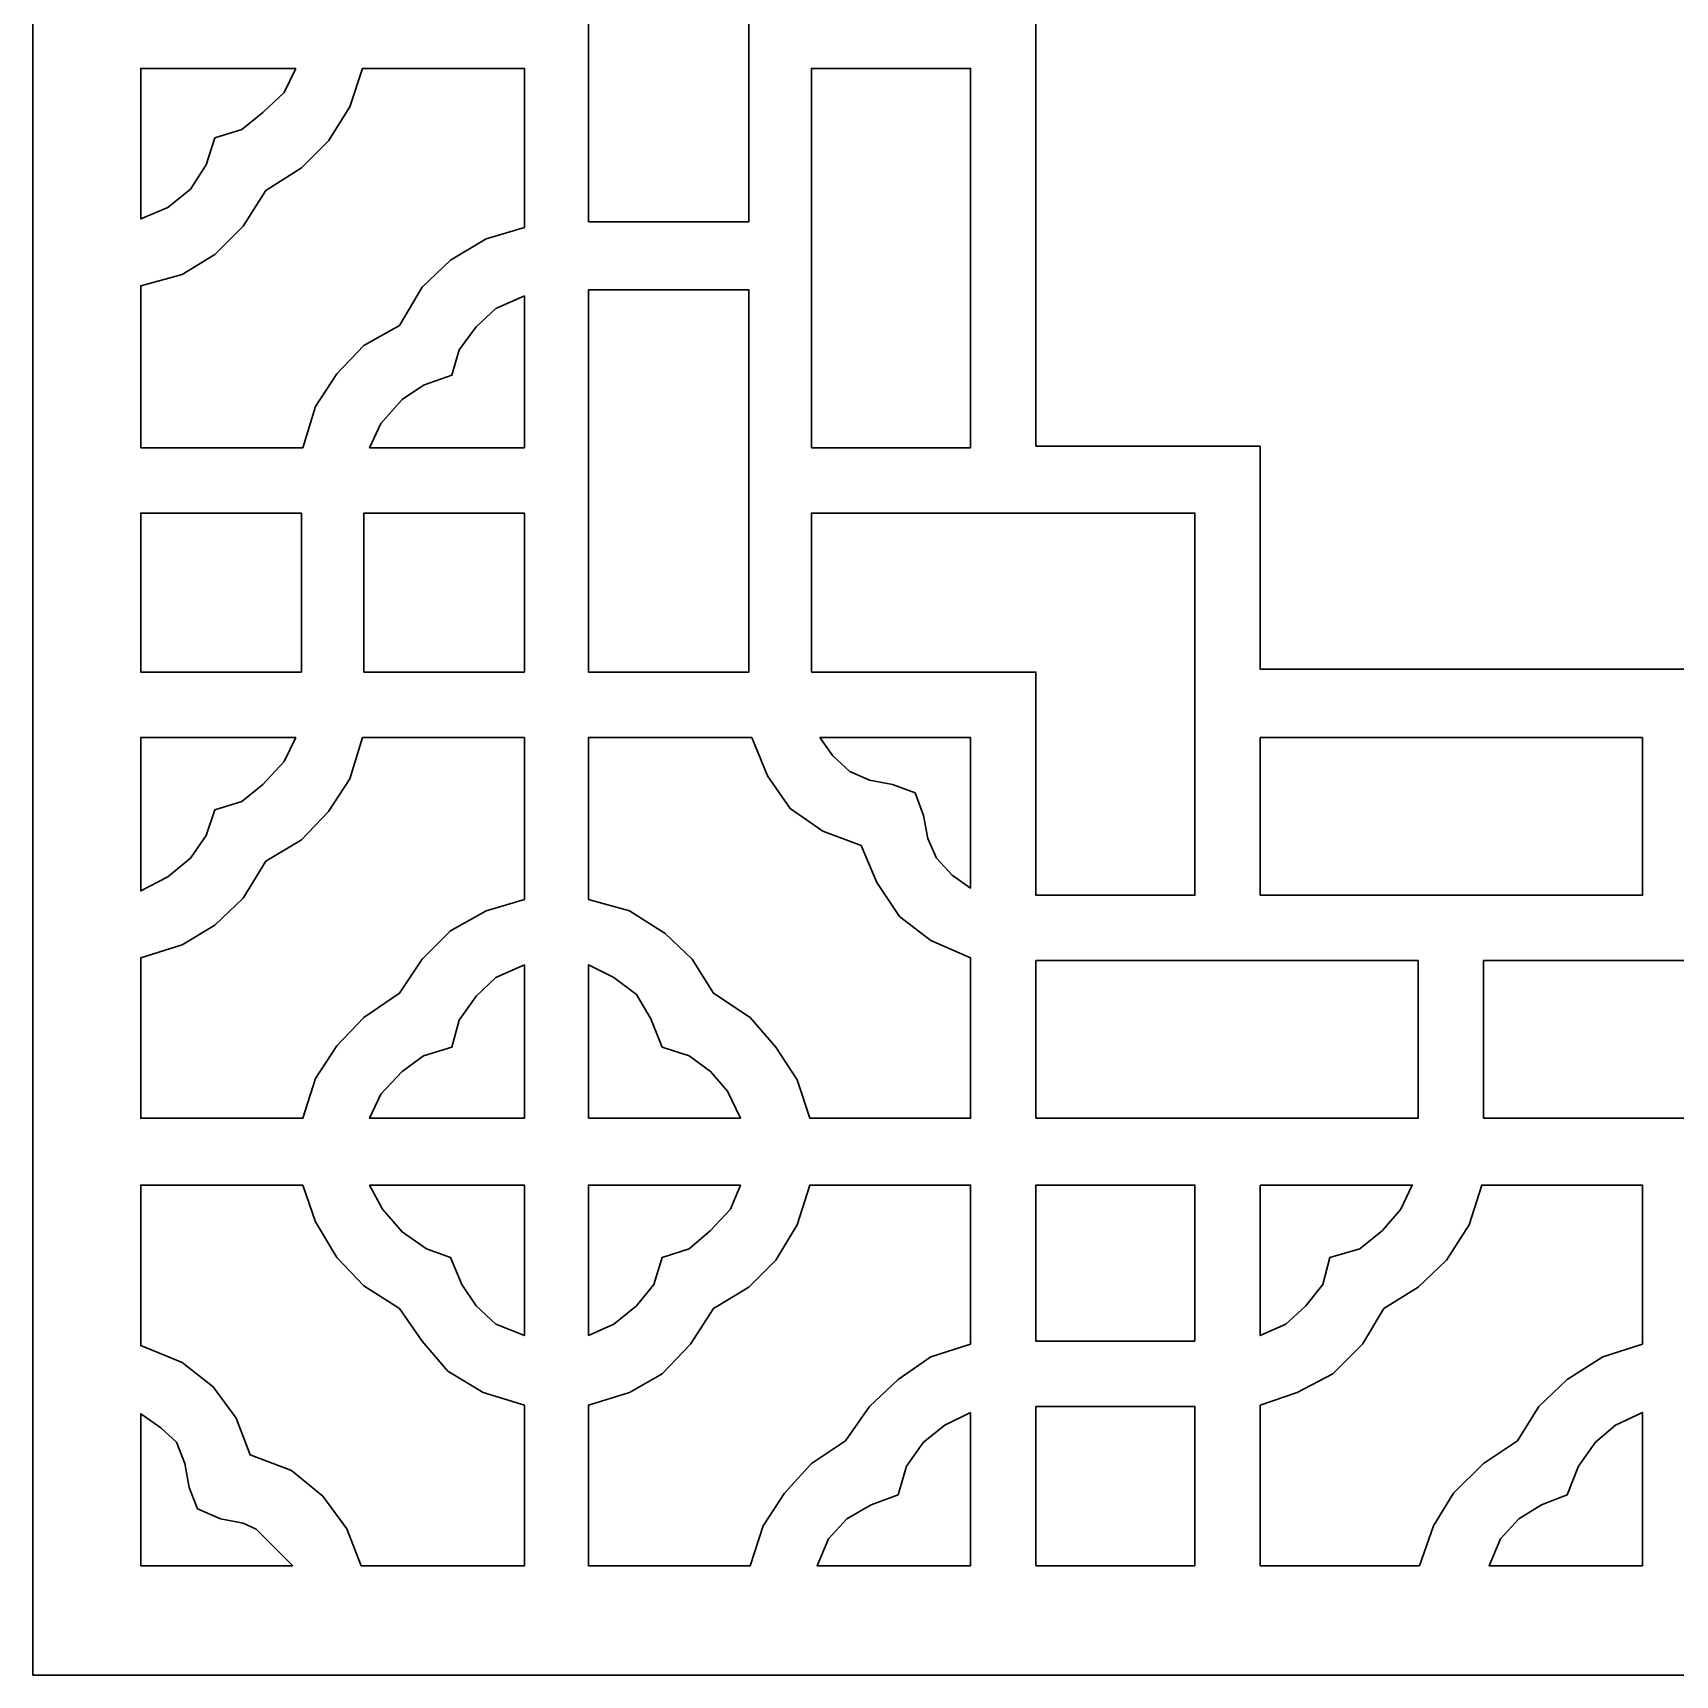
# Model space of a CAD drawing. Header units: centimetres. Extents: x 18.13 to 27, y -9 to -0.12.
# Drawn here: x 18.13 to 22.569, y -9 to -4.562 of the extents above; entities that cross this region are included whole.
import ezdxf

# ---------------------------------------------------------------- set-up
doc = ezdxf.new("R2010")
doc.units = ezdxf.units.CM
doc.header["$MEASUREMENT"] = 0
doc.layers.add('layer 1', color=7, linetype='Continuous')

msp = doc.modelspace()

# ---------------------------------------------------------------- linework, layer by layer
at = {"layer": 'layer 1', "color": 250, "lineweight": 30}
for points, knots in [([(18.13026, -0.12301), (18.13026, -0.12301), (18.13026, -9.00021), (18.13026, -9.00021), (18.13026, -9.00021), (18.13026, -9.00021), (26.99977, -9.00021), (26.99977, -9.00021), (26.99977, -9.00021), (26.99977, -9.00021), (26.99977, -0.12301), (26.99977, -0.12301), (26.99977, -0.12301), (26.99977, -0.12301), (18.13026, -0.12301), (18.13026, -0.12301)], [0, 0, 0, 0, 0.2, 0.2, 0.2, 0.2, 0.4, 0.4, 0.4, 0.4, 0.6, 0.6, 0.6, 0.6, 1, 1, 1, 1]), ([(20.84102, -3.44046), (20.84102, -3.44046), (21.44771, -3.44046), (21.44771, -3.44046), (21.44771, -3.44046), (21.44771, -3.44046), (21.44771, -2.8338), (21.44771, -2.8338), (21.44771, -2.8338), (21.44771, -2.8338), (22.565, -2.8338), (22.565, -2.8338), (22.565, -2.8338), (22.565, -2.8338), (23.68235, -2.8338), (23.68235, -2.8338), (23.68235, -2.8338), (23.68235, -2.8338), (23.68235, -3.44046), (23.68235, -3.44046), (23.68235, -3.44046), (23.68235, -3.44046), (24.28899, -3.44046), (24.28899, -3.44046), (24.28899, -3.44046), (24.28899, -3.44046), (24.28899, -4.56161), (24.28899, -4.56161), (24.28899, -4.56161), (24.28899, -4.56161), (24.28899, -5.67894), (24.28899, -5.67894), (24.28899, -5.67894), (24.28899, -5.67894), (23.68235, -5.67894), (23.68235, -5.67894), (23.68235, -5.67894), (23.68235, -5.67894), (23.68235, -6.28174), (23.68235, -6.28174), (23.68235, -6.28174), (23.68235, -6.28174), (22.565, -6.28174), (22.565, -6.28174), (22.565, -6.28174), (22.565, -6.28174), (21.44771, -6.28174), (21.44771, -6.28174), (21.44771, -6.28174), (21.44771, -6.28174), (21.44771, -5.67894), (21.44771, -5.67894), (21.44771, -5.67894), (21.44771, -5.67894), (20.84102, -5.67894), (20.84102, -5.67894), (20.84102, -5.67894), (20.84102, -5.67894), (20.84102, -4.56161), (20.84102, -4.56161), (20.84102, -4.56161), (20.84102, -4.56161), (20.84102, -3.44046), (20.84102, -3.44046)], [0, 0, 0, 0, 0.0588235, 0.0588235, 0.0588235, 0.0588235, 0.1176471, 0.1176471, 0.1176471, 0.1176471, 0.1764706, 0.1764706, 0.1764706, 0.1764706, 0.2352941, 0.2352941, 0.2352941, 0.2352941, 0.2941176, 0.2941176, 0.2941176, 0.2941176, 0.3529412, 0.3529412, 0.3529412, 0.3529412, 0.4117647, 0.4117647, 0.4117647, 0.4117647, 0.4705882, 0.4705882, 0.4705882, 0.4705882, 0.5294118, 0.5294118, 0.5294118, 0.5294118, 0.5882353, 0.5882353, 0.5882353, 0.5882353, 0.6470588, 0.6470588, 0.6470588, 0.6470588, 0.7058824, 0.7058824, 0.7058824, 0.7058824, 0.7647059, 0.7647059, 0.7647059, 0.7647059, 0.8235294, 0.8235294, 0.8235294, 0.8235294, 0.8823529, 0.8823529, 0.8823529, 0.8823529, 1, 1, 1, 1]), ([(19.63155, -5.07227), (19.63155, -5.07227), (19.63155, -4.56161), (19.63155, -4.56161), (19.63155, -4.56161), (19.63155, -4.56161), (19.63155, -4.04325), (19.63155, -4.04325), (19.63155, -4.04325), (19.63155, -4.04325), (20.06541, -4.04325), (20.06541, -4.04325), (20.06541, -4.04325), (20.06541, -4.04325), (20.06541, -4.56161), (20.06541, -4.56161), (20.06541, -4.56161), (20.06541, -4.56161), (20.06541, -5.07227), (20.06541, -5.07227), (20.06541, -5.07227), (20.06541, -5.07227), (19.63155, -5.07227), (19.63155, -5.07227)], [0, 0, 0, 0, 0.1428571, 0.1428571, 0.1428571, 0.1428571, 0.2857143, 0.2857143, 0.2857143, 0.2857143, 0.4285714, 0.4285714, 0.4285714, 0.4285714, 0.5714286, 0.5714286, 0.5714286, 0.5714286, 0.7142857, 0.7142857, 0.7142857, 0.7142857, 1, 1, 1, 1]), ([(18.84058, -4.6576), (18.84058, -4.6576), (18.42207, -4.6576), (18.42207, -4.6576), (18.42207, -4.6576), (18.42207, -4.6576), (18.42207, -5.06459), (18.42207, -5.06459), (18.42207, -5.06459), (18.42207, -5.06459), (18.49504, -5.03388), (18.49504, -5.03388), (18.49504, -5.03388), (18.49504, -5.03388), (18.55645, -4.98399), (18.55645, -4.98399), (18.55645, -4.98399), (18.55645, -4.98399), (18.5987, -4.9187), (18.5987, -4.9187), (18.5987, -4.9187), (18.5987, -4.9187), (18.62174, -4.84574), (18.62174, -4.84574), (18.62174, -4.84574), (18.62174, -4.84574), (18.69472, -4.82273), (18.69472, -4.82273), (18.69472, -4.82273), (18.69472, -4.82273), (18.75227, -4.77664), (18.75227, -4.77664), (18.75227, -4.77664), (18.75227, -4.77664), (18.80988, -4.72289), (18.80988, -4.72289), (18.80988, -4.72289), (18.80988, -4.72289), (18.84058, -4.6576), (18.84058, -4.6576)], [0, 0, 0, 0, 0.0909091, 0.0909091, 0.0909091, 0.0909091, 0.1818182, 0.1818182, 0.1818182, 0.1818182, 0.2727273, 0.2727273, 0.2727273, 0.2727273, 0.3636364, 0.3636364, 0.3636364, 0.3636364, 0.4545455, 0.4545455, 0.4545455, 0.4545455, 0.5454545, 0.5454545, 0.5454545, 0.5454545, 0.6363636, 0.6363636, 0.6363636, 0.6363636, 0.7272727, 0.7272727, 0.7272727, 0.7272727, 0.8181818, 0.8181818, 0.8181818, 0.8181818, 1, 1, 1, 1]), ([(18.42207, -5.68277), (18.42207, -5.68277), (18.85981, -5.68277), (18.85981, -5.68277), (18.85981, -5.68277), (18.85981, -5.68277), (18.89436, -5.57145), (18.89436, -5.57145), (18.89436, -5.57145), (18.89436, -5.57145), (18.95194, -5.48312), (18.95194, -5.48312), (18.95194, -5.48312), (18.95194, -5.48312), (19.02491, -5.40634), (19.02491, -5.40634), (19.02491, -5.40634), (19.02491, -5.40634), (19.12088, -5.35257), (19.12088, -5.35257), (19.12088, -5.35257), (19.12088, -5.35257), (19.18233, -5.24891), (19.18233, -5.24891), (19.18233, -5.24891), (19.18233, -5.24891), (19.25913, -5.17597), (19.25913, -5.17597), (19.25913, -5.17597), (19.25913, -5.17597), (19.3551, -5.11834), (19.3551, -5.11834), (19.3551, -5.11834), (19.3551, -5.11834), (19.45879, -5.08763), (19.45879, -5.08763), (19.45879, -5.08763), (19.45879, -5.08763), (19.45879, -4.6576), (19.45879, -4.6576), (19.45879, -4.6576), (19.45879, -4.6576), (19.02104, -4.6576), (19.02104, -4.6576), (19.02104, -4.6576), (19.02104, -4.6576), (18.98652, -4.76128), (18.98652, -4.76128), (18.98652, -4.76128), (18.98652, -4.76128), (18.9289, -4.8534), (18.9289, -4.8534), (18.9289, -4.8534), (18.9289, -4.8534), (18.85594, -4.92638), (18.85594, -4.92638), (18.85594, -4.92638), (18.85594, -4.92638), (18.75995, -4.98781), (18.75995, -4.98781), (18.75995, -4.98781), (18.75995, -4.98781), (18.69855, -5.08381), (18.69855, -5.08381), (18.69855, -5.08381), (18.69855, -5.08381), (18.62174, -5.16058), (18.62174, -5.16058), (18.62174, -5.16058), (18.62174, -5.16058), (18.53341, -5.21435), (18.53341, -5.21435), (18.53341, -5.21435), (18.53341, -5.21435), (18.42207, -5.24506), (18.42207, -5.24506), (18.42207, -5.24506), (18.42207, -5.24506), (18.42207, -5.68277), (18.42207, -5.68277)], [0, 0, 0, 0, 0.047619, 0.047619, 0.047619, 0.047619, 0.0952381, 0.0952381, 0.0952381, 0.0952381, 0.1428571, 0.1428571, 0.1428571, 0.1428571, 0.1904762, 0.1904762, 0.1904762, 0.1904762, 0.2380952, 0.2380952, 0.2380952, 0.2380952, 0.2857143, 0.2857143, 0.2857143, 0.2857143, 0.3333333, 0.3333333, 0.3333333, 0.3333333, 0.3809524, 0.3809524, 0.3809524, 0.3809524, 0.4285714, 0.4285714, 0.4285714, 0.4285714, 0.4761905, 0.4761905, 0.4761905, 0.4761905, 0.5238095, 0.5238095, 0.5238095, 0.5238095, 0.5714286, 0.5714286, 0.5714286, 0.5714286, 0.6190476, 0.6190476, 0.6190476, 0.6190476, 0.6666667, 0.6666667, 0.6666667, 0.6666667, 0.7142857, 0.7142857, 0.7142857, 0.7142857, 0.7619048, 0.7619048, 0.7619048, 0.7619048, 0.8095238, 0.8095238, 0.8095238, 0.8095238, 0.8571429, 0.8571429, 0.8571429, 0.8571429, 0.9047619, 0.9047619, 0.9047619, 0.9047619, 1, 1, 1, 1]), ([(20.23439, -5.68277), (20.23439, -5.68277), (20.66442, -5.68277), (20.66442, -5.68277), (20.66442, -5.68277), (20.66442, -5.68277), (20.66442, -4.6576), (20.66442, -4.6576), (20.66442, -4.6576), (20.66442, -4.6576), (20.23439, -4.6576), (20.23439, -4.6576), (20.23439, -4.6576), (20.23439, -4.6576), (20.23439, -5.68277), (20.23439, -5.68277)], [0, 0, 0, 0, 0.2, 0.2, 0.2, 0.2, 0.4, 0.4, 0.4, 0.4, 0.6, 0.6, 0.6, 0.6, 1, 1, 1, 1]), ([(19.45879, -5.27196), (19.45879, -5.27196), (19.45879, -5.68277), (19.45879, -5.68277), (19.45879, -5.68277), (19.45879, -5.68277), (19.04026, -5.68277), (19.04026, -5.68277), (19.04026, -5.68277), (19.04026, -5.68277), (19.07097, -5.6175), (19.07097, -5.6175), (19.07097, -5.6175), (19.07097, -5.6175), (19.12858, -5.55222), (19.12858, -5.55222), (19.12858, -5.55222), (19.12858, -5.55222), (19.18617, -5.51384), (19.18617, -5.51384), (19.18617, -5.51384), (19.18617, -5.51384), (19.26294, -5.48698), (19.26294, -5.48698), (19.26294, -5.48698), (19.26294, -5.48698), (19.28217, -5.41787), (19.28217, -5.41787), (19.28217, -5.41787), (19.28217, -5.41787), (19.32823, -5.35642), (19.32823, -5.35642), (19.32823, -5.35642), (19.32823, -5.35642), (19.382, -5.30649), (19.382, -5.30649), (19.382, -5.30649), (19.382, -5.30649), (19.45879, -5.27196), (19.45879, -5.27196)], [0, 0, 0, 0, 0.0909091, 0.0909091, 0.0909091, 0.0909091, 0.1818182, 0.1818182, 0.1818182, 0.1818182, 0.2727273, 0.2727273, 0.2727273, 0.2727273, 0.3636364, 0.3636364, 0.3636364, 0.3636364, 0.4545455, 0.4545455, 0.4545455, 0.4545455, 0.5454545, 0.5454545, 0.5454545, 0.5454545, 0.6363636, 0.6363636, 0.6363636, 0.6363636, 0.7272727, 0.7272727, 0.7272727, 0.7272727, 0.8181818, 0.8181818, 0.8181818, 0.8181818, 1, 1, 1, 1]), ([(19.63155, -6.28943), (19.63155, -6.28943), (20.06541, -6.28943), (20.06541, -6.28943), (20.06541, -6.28943), (20.06541, -6.28943), (20.06541, -5.2566), (20.06541, -5.2566), (20.06541, -5.2566), (20.06541, -5.2566), (19.63155, -5.2566), (19.63155, -5.2566), (19.63155, -5.2566), (19.63155, -5.2566), (19.63155, -6.28943), (19.63155, -6.28943)], [0, 0, 0, 0, 0.2, 0.2, 0.2, 0.2, 0.4, 0.4, 0.4, 0.4, 0.6, 0.6, 0.6, 0.6, 1, 1, 1, 1]), ([(18.85594, -5.8594), (18.85594, -5.8594), (18.42207, -5.8594), (18.42207, -5.8594), (18.42207, -5.8594), (18.42207, -5.8594), (18.42207, -6.28943), (18.42207, -6.28943), (18.42207, -6.28943), (18.42207, -6.28943), (18.85594, -6.28943), (18.85594, -6.28943), (18.85594, -6.28943), (18.85594, -6.28943), (18.85594, -5.8594), (18.85594, -5.8594)], [0, 0, 0, 0, 0.2, 0.2, 0.2, 0.2, 0.4, 0.4, 0.4, 0.4, 0.6, 0.6, 0.6, 0.6, 1, 1, 1, 1]), ([(19.45879, -5.8594), (19.45879, -5.8594), (19.02491, -5.8594), (19.02491, -5.8594), (19.02491, -5.8594), (19.02491, -5.8594), (19.02491, -6.28943), (19.02491, -6.28943), (19.02491, -6.28943), (19.02491, -6.28943), (19.45879, -6.28943), (19.45879, -6.28943), (19.45879, -6.28943), (19.45879, -6.28943), (19.45879, -5.8594), (19.45879, -5.8594)], [0, 0, 0, 0, 0.2, 0.2, 0.2, 0.2, 0.4, 0.4, 0.4, 0.4, 0.6, 0.6, 0.6, 0.6, 1, 1, 1, 1]), ([(20.23439, -6.28943), (20.23439, -6.28943), (20.84102, -6.28943), (20.84102, -6.28943), (20.84102, -6.28943), (20.84102, -6.28943), (20.84102, -6.89227), (20.84102, -6.89227), (20.84102, -6.89227), (20.84102, -6.89227), (21.27103, -6.89227), (21.27103, -6.89227), (21.27103, -6.89227), (21.27103, -6.89227), (21.27103, -5.8594), (21.27103, -5.8594), (21.27103, -5.8594), (21.27103, -5.8594), (20.23439, -5.8594), (20.23439, -5.8594), (20.23439, -5.8594), (20.23439, -5.8594), (20.23439, -6.28943), (20.23439, -6.28943)], [0, 0, 0, 0, 0.1428571, 0.1428571, 0.1428571, 0.1428571, 0.2857143, 0.2857143, 0.2857143, 0.2857143, 0.4285714, 0.4285714, 0.4285714, 0.4285714, 0.5714286, 0.5714286, 0.5714286, 0.5714286, 0.7142857, 0.7142857, 0.7142857, 0.7142857, 1, 1, 1, 1]), ([(18.84058, -6.46606), (18.84058, -6.46606), (18.42207, -6.46606), (18.42207, -6.46606), (18.42207, -6.46606), (18.42207, -6.46606), (18.42207, -6.88075), (18.42207, -6.88075), (18.42207, -6.88075), (18.42207, -6.88075), (18.49504, -6.84234), (18.49504, -6.84234), (18.49504, -6.84234), (18.49504, -6.84234), (18.55645, -6.79242), (18.55645, -6.79242), (18.55645, -6.79242), (18.55645, -6.79242), (18.5987, -6.73101), (18.5987, -6.73101), (18.5987, -6.73101), (18.5987, -6.73101), (18.62174, -6.66187), (18.62174, -6.66187), (18.62174, -6.66187), (18.62174, -6.66187), (18.69472, -6.63885), (18.69472, -6.63885), (18.69472, -6.63885), (18.69472, -6.63885), (18.75227, -6.59279), (18.75227, -6.59279), (18.75227, -6.59279), (18.75227, -6.59279), (18.80988, -6.53135), (18.80988, -6.53135), (18.80988, -6.53135), (18.80988, -6.53135), (18.84058, -6.46606), (18.84058, -6.46606)], [0, 0, 0, 0, 0.0909091, 0.0909091, 0.0909091, 0.0909091, 0.1818182, 0.1818182, 0.1818182, 0.1818182, 0.2727273, 0.2727273, 0.2727273, 0.2727273, 0.3636364, 0.3636364, 0.3636364, 0.3636364, 0.4545455, 0.4545455, 0.4545455, 0.4545455, 0.5454545, 0.5454545, 0.5454545, 0.5454545, 0.6363636, 0.6363636, 0.6363636, 0.6363636, 0.7272727, 0.7272727, 0.7272727, 0.7272727, 0.8181818, 0.8181818, 0.8181818, 0.8181818, 1, 1, 1, 1]), ([(19.02104, -6.46606), (19.02104, -6.46606), (18.98652, -6.57742), (18.98652, -6.57742), (18.98652, -6.57742), (18.98652, -6.57742), (18.9289, -6.66572), (18.9289, -6.66572), (18.9289, -6.66572), (18.9289, -6.66572), (18.85594, -6.74249), (18.85594, -6.74249), (18.85594, -6.74249), (18.85594, -6.74249), (18.75995, -6.8001), (18.75995, -6.8001), (18.75995, -6.8001), (18.75995, -6.8001), (18.69855, -6.89993), (18.69855, -6.89993), (18.69855, -6.89993), (18.69855, -6.89993), (18.62174, -6.97293), (18.62174, -6.97293), (18.62174, -6.97293), (18.62174, -6.97293), (18.53341, -7.02665), (18.53341, -7.02665), (18.53341, -7.02665), (18.53341, -7.02665), (18.42207, -7.0612), (18.42207, -7.0612), (18.42207, -7.0612), (18.42207, -7.0612), (18.42207, -7.49508), (18.42207, -7.49508), (18.42207, -7.49508), (18.42207, -7.49508), (18.85981, -7.49508), (18.85981, -7.49508), (18.85981, -7.49508), (18.85981, -7.49508), (18.89436, -7.38755), (18.89436, -7.38755), (18.89436, -7.38755), (18.89436, -7.38755), (18.95194, -7.29928), (18.95194, -7.29928), (18.95194, -7.29928), (18.95194, -7.29928), (19.02491, -7.22245), (19.02491, -7.22245), (19.02491, -7.22245), (19.02491, -7.22245), (19.12088, -7.15718), (19.12088, -7.15718), (19.12088, -7.15718), (19.12088, -7.15718), (19.18233, -7.06506), (19.18233, -7.06506), (19.18233, -7.06506), (19.18233, -7.06506), (19.25913, -6.98824), (19.25913, -6.98824), (19.25913, -6.98824), (19.25913, -6.98824), (19.3551, -6.93452), (19.3551, -6.93452), (19.3551, -6.93452), (19.3551, -6.93452), (19.45879, -6.90376), (19.45879, -6.90376), (19.45879, -6.90376), (19.45879, -6.90376), (19.45879, -6.46606), (19.45879, -6.46606), (19.45879, -6.46606), (19.45879, -6.46606), (19.02104, -6.46606), (19.02104, -6.46606)], [0, 0, 0, 0, 0.047619, 0.047619, 0.047619, 0.047619, 0.0952381, 0.0952381, 0.0952381, 0.0952381, 0.1428571, 0.1428571, 0.1428571, 0.1428571, 0.1904762, 0.1904762, 0.1904762, 0.1904762, 0.2380952, 0.2380952, 0.2380952, 0.2380952, 0.2857143, 0.2857143, 0.2857143, 0.2857143, 0.3333333, 0.3333333, 0.3333333, 0.3333333, 0.3809524, 0.3809524, 0.3809524, 0.3809524, 0.4285714, 0.4285714, 0.4285714, 0.4285714, 0.4761905, 0.4761905, 0.4761905, 0.4761905, 0.5238095, 0.5238095, 0.5238095, 0.5238095, 0.5714286, 0.5714286, 0.5714286, 0.5714286, 0.6190476, 0.6190476, 0.6190476, 0.6190476, 0.6666667, 0.6666667, 0.6666667, 0.6666667, 0.7142857, 0.7142857, 0.7142857, 0.7142857, 0.7619048, 0.7619048, 0.7619048, 0.7619048, 0.8095238, 0.8095238, 0.8095238, 0.8095238, 0.8571429, 0.8571429, 0.8571429, 0.8571429, 0.9047619, 0.9047619, 0.9047619, 0.9047619, 1, 1, 1, 1]), ([(20.07312, -6.46606), (20.07312, -6.46606), (19.63155, -6.46606), (19.63155, -6.46606), (19.63155, -6.46606), (19.63155, -6.46606), (19.63155, -6.90376), (19.63155, -6.90376), (19.63155, -6.90376), (19.63155, -6.90376), (19.74293, -6.93452), (19.74293, -6.93452), (19.74293, -6.93452), (19.74293, -6.93452), (19.83888, -6.99591), (19.83888, -6.99591), (19.83888, -6.99591), (19.83888, -6.99591), (19.91185, -7.06506), (19.91185, -7.06506), (19.91185, -7.06506), (19.91185, -7.06506), (19.96948, -7.15718), (19.96948, -7.15718), (19.96948, -7.15718), (19.96948, -7.15718), (20.06927, -7.22245), (20.06927, -7.22245), (20.06927, -7.22245), (20.06927, -7.22245), (20.13838, -7.30311), (20.13838, -7.30311), (20.13838, -7.30311), (20.13838, -7.30311), (20.19595, -7.3914), (20.19595, -7.3914), (20.19595, -7.3914), (20.19595, -7.3914), (20.23055, -7.49508), (20.23055, -7.49508), (20.23055, -7.49508), (20.23055, -7.49508), (20.66442, -7.49508), (20.66442, -7.49508), (20.66442, -7.49508), (20.66442, -7.49508), (20.66442, -7.0612), (20.66442, -7.0612), (20.66442, -7.0612), (20.66442, -7.0612), (20.55692, -7.01512), (20.55692, -7.01512), (20.55692, -7.01512), (20.55692, -7.01512), (20.47244, -6.94984), (20.47244, -6.94984), (20.47244, -6.94984), (20.47244, -6.94984), (20.411, -6.85769), (20.411, -6.85769), (20.411, -6.85769), (20.411, -6.85769), (20.36876, -6.75791), (20.36876, -6.75791), (20.36876, -6.75791), (20.36876, -6.75791), (20.26508, -6.71949), (20.26508, -6.71949), (20.26508, -6.71949), (20.26508, -6.71949), (20.17679, -6.65805), (20.17679, -6.65805), (20.17679, -6.65805), (20.17679, -6.65805), (20.11535, -6.56972), (20.11535, -6.56972), (20.11535, -6.56972), (20.11535, -6.56972), (20.07312, -6.46606), (20.07312, -6.46606)], [0, 0, 0, 0, 0.047619, 0.047619, 0.047619, 0.047619, 0.0952381, 0.0952381, 0.0952381, 0.0952381, 0.1428571, 0.1428571, 0.1428571, 0.1428571, 0.1904762, 0.1904762, 0.1904762, 0.1904762, 0.2380952, 0.2380952, 0.2380952, 0.2380952, 0.2857143, 0.2857143, 0.2857143, 0.2857143, 0.3333333, 0.3333333, 0.3333333, 0.3333333, 0.3809524, 0.3809524, 0.3809524, 0.3809524, 0.4285714, 0.4285714, 0.4285714, 0.4285714, 0.4761905, 0.4761905, 0.4761905, 0.4761905, 0.5238095, 0.5238095, 0.5238095, 0.5238095, 0.5714286, 0.5714286, 0.5714286, 0.5714286, 0.6190476, 0.6190476, 0.6190476, 0.6190476, 0.6666667, 0.6666667, 0.6666667, 0.6666667, 0.7142857, 0.7142857, 0.7142857, 0.7142857, 0.7619048, 0.7619048, 0.7619048, 0.7619048, 0.8095238, 0.8095238, 0.8095238, 0.8095238, 0.8571429, 0.8571429, 0.8571429, 0.8571429, 0.9047619, 0.9047619, 0.9047619, 0.9047619, 1, 1, 1, 1]), ([(20.2574, -6.46606), (20.2574, -6.46606), (20.66442, -6.46606), (20.66442, -6.46606), (20.66442, -6.46606), (20.66442, -6.46606), (20.66442, -6.87308), (20.66442, -6.87308), (20.66442, -6.87308), (20.66442, -6.87308), (20.61451, -6.83853), (20.61451, -6.83853), (20.61451, -6.83853), (20.61451, -6.83853), (20.57226, -6.79242), (20.57226, -6.79242), (20.57226, -6.79242), (20.57226, -6.79242), (20.54922, -6.73871), (20.54922, -6.73871), (20.54922, -6.73871), (20.54922, -6.73871), (20.53769, -6.67722), (20.53769, -6.67722), (20.53769, -6.67722), (20.53769, -6.67722), (20.51469, -6.61578), (20.51469, -6.61578), (20.51469, -6.61578), (20.51469, -6.61578), (20.45325, -6.59279), (20.45325, -6.59279), (20.45325, -6.59279), (20.45325, -6.59279), (20.3918, -6.58126), (20.3918, -6.58126), (20.3918, -6.58126), (20.3918, -6.58126), (20.33805, -6.55821), (20.33805, -6.55821), (20.33805, -6.55821), (20.33805, -6.55821), (20.29198, -6.51596), (20.29198, -6.51596), (20.29198, -6.51596), (20.29198, -6.51596), (20.2574, -6.46606), (20.2574, -6.46606)], [0, 0, 0, 0, 0.0769231, 0.0769231, 0.0769231, 0.0769231, 0.1538462, 0.1538462, 0.1538462, 0.1538462, 0.2307692, 0.2307692, 0.2307692, 0.2307692, 0.3076923, 0.3076923, 0.3076923, 0.3076923, 0.3846154, 0.3846154, 0.3846154, 0.3846154, 0.4615385, 0.4615385, 0.4615385, 0.4615385, 0.5384615, 0.5384615, 0.5384615, 0.5384615, 0.6153846, 0.6153846, 0.6153846, 0.6153846, 0.6923077, 0.6923077, 0.6923077, 0.6923077, 0.7692308, 0.7692308, 0.7692308, 0.7692308, 0.8461538, 0.8461538, 0.8461538, 0.8461538, 1, 1, 1, 1]), ([(21.44771, -6.46606), (21.44771, -6.46606), (21.44771, -6.89227), (21.44771, -6.89227), (21.44771, -6.89227), (21.44771, -6.89227), (22.48053, -6.89227), (22.48053, -6.89227), (22.48053, -6.89227), (22.48053, -6.89227), (22.48053, -6.46606), (22.48053, -6.46606), (22.48053, -6.46606), (22.48053, -6.46606), (21.44771, -6.46606), (21.44771, -6.46606)], [0, 0, 0, 0, 0.2, 0.2, 0.2, 0.2, 0.4, 0.4, 0.4, 0.4, 0.6, 0.6, 0.6, 0.6, 1, 1, 1, 1]), ([(19.45879, -7.0804), (19.45879, -7.0804), (19.45879, -7.49508), (19.45879, -7.49508), (19.45879, -7.49508), (19.45879, -7.49508), (19.04026, -7.49508), (19.04026, -7.49508), (19.04026, -7.49508), (19.04026, -7.49508), (19.07097, -7.42985), (19.07097, -7.42985), (19.07097, -7.42985), (19.07097, -7.42985), (19.12858, -7.36839), (19.12858, -7.36839), (19.12858, -7.36839), (19.12858, -7.36839), (19.18617, -7.32613), (19.18617, -7.32613), (19.18617, -7.32613), (19.18617, -7.32613), (19.26294, -7.30311), (19.26294, -7.30311), (19.26294, -7.30311), (19.26294, -7.30311), (19.28217, -7.23014), (19.28217, -7.23014), (19.28217, -7.23014), (19.28217, -7.23014), (19.32823, -7.16488), (19.32823, -7.16488), (19.32823, -7.16488), (19.32823, -7.16488), (19.382, -7.11497), (19.382, -7.11497), (19.382, -7.11497), (19.382, -7.11497), (19.45879, -7.0804), (19.45879, -7.0804)], [0, 0, 0, 0, 0.0909091, 0.0909091, 0.0909091, 0.0909091, 0.1818182, 0.1818182, 0.1818182, 0.1818182, 0.2727273, 0.2727273, 0.2727273, 0.2727273, 0.3636364, 0.3636364, 0.3636364, 0.3636364, 0.4545455, 0.4545455, 0.4545455, 0.4545455, 0.5454545, 0.5454545, 0.5454545, 0.5454545, 0.6363636, 0.6363636, 0.6363636, 0.6363636, 0.7272727, 0.7272727, 0.7272727, 0.7272727, 0.8181818, 0.8181818, 0.8181818, 0.8181818, 1, 1, 1, 1]), ([(19.63155, -7.49508), (19.63155, -7.49508), (20.04239, -7.49508), (20.04239, -7.49508), (20.04239, -7.49508), (20.04239, -7.49508), (20.00784, -7.42216), (20.00784, -7.42216), (20.00784, -7.42216), (20.00784, -7.42216), (19.96178, -7.36839), (19.96178, -7.36839), (19.96178, -7.36839), (19.96178, -7.36839), (19.90418, -7.32613), (19.90418, -7.32613), (19.90418, -7.32613), (19.90418, -7.32613), (19.83119, -7.30311), (19.83119, -7.30311), (19.83119, -7.30311), (19.83119, -7.30311), (19.80049, -7.2263), (19.80049, -7.2263), (19.80049, -7.2263), (19.80049, -7.2263), (19.76209, -7.16105), (19.76209, -7.16105), (19.76209, -7.16105), (19.76209, -7.16105), (19.7007, -7.11497), (19.7007, -7.11497), (19.7007, -7.11497), (19.7007, -7.11497), (19.63155, -7.0804), (19.63155, -7.0804), (19.63155, -7.0804), (19.63155, -7.0804), (19.63155, -7.49508), (19.63155, -7.49508)], [0, 0, 0, 0, 0.0909091, 0.0909091, 0.0909091, 0.0909091, 0.1818182, 0.1818182, 0.1818182, 0.1818182, 0.2727273, 0.2727273, 0.2727273, 0.2727273, 0.3636364, 0.3636364, 0.3636364, 0.3636364, 0.4545455, 0.4545455, 0.4545455, 0.4545455, 0.5454545, 0.5454545, 0.5454545, 0.5454545, 0.6363636, 0.6363636, 0.6363636, 0.6363636, 0.7272727, 0.7272727, 0.7272727, 0.7272727, 0.8181818, 0.8181818, 0.8181818, 0.8181818, 1, 1, 1, 1]), ([(20.84102, -7.06888), (20.84102, -7.06888), (20.84102, -7.49508), (20.84102, -7.49508), (20.84102, -7.49508), (20.84102, -7.49508), (21.87388, -7.49508), (21.87388, -7.49508), (21.87388, -7.49508), (21.87388, -7.49508), (21.87388, -7.06888), (21.87388, -7.06888), (21.87388, -7.06888), (21.87388, -7.06888), (20.84102, -7.06888), (20.84102, -7.06888)], [0, 0, 0, 0, 0.2, 0.2, 0.2, 0.2, 0.4, 0.4, 0.4, 0.4, 0.6, 0.6, 0.6, 0.6, 1, 1, 1, 1]), ([(22.0505, -7.49508), (22.0505, -7.49508), (22.565, -7.49508), (22.565, -7.49508), (22.565, -7.49508), (22.565, -7.49508), (23.07952, -7.49508), (23.07952, -7.49508), (23.07952, -7.49508), (23.07952, -7.49508), (23.07952, -7.06888), (23.07952, -7.06888), (23.07952, -7.06888), (23.07952, -7.06888), (22.565, -7.06888), (22.565, -7.06888), (22.565, -7.06888), (22.565, -7.06888), (22.0505, -7.06888), (22.0505, -7.06888), (22.0505, -7.06888), (22.0505, -7.06888), (22.0505, -7.49508), (22.0505, -7.49508)], [0, 0, 0, 0, 0.1428571, 0.1428571, 0.1428571, 0.1428571, 0.2857143, 0.2857143, 0.2857143, 0.2857143, 0.4285714, 0.4285714, 0.4285714, 0.4285714, 0.5714286, 0.5714286, 0.5714286, 0.5714286, 0.7142857, 0.7142857, 0.7142857, 0.7142857, 1, 1, 1, 1]), ([(18.85981, -7.67552), (18.85981, -7.67552), (18.42207, -7.67552), (18.42207, -7.67552), (18.42207, -7.67552), (18.42207, -7.67552), (18.42207, -8.10944), (18.42207, -8.10944), (18.42207, -8.10944), (18.42207, -8.10944), (18.53341, -8.1555), (18.53341, -8.1555), (18.53341, -8.1555), (18.53341, -8.1555), (18.61791, -8.22076), (18.61791, -8.22076), (18.61791, -8.22076), (18.61791, -8.22076), (18.67935, -8.30524), (18.67935, -8.30524), (18.67935, -8.30524), (18.67935, -8.30524), (18.71774, -8.40506), (18.71774, -8.40506), (18.71774, -8.40506), (18.71774, -8.40506), (18.82906, -8.44734), (18.82906, -8.44734), (18.82906, -8.44734), (18.82906, -8.44734), (18.91356, -8.51643), (18.91356, -8.51643), (18.91356, -8.51643), (18.91356, -8.51643), (18.97885, -8.60473), (18.97885, -8.60473), (18.97885, -8.60473), (18.97885, -8.60473), (19.01722, -8.70454), (19.01722, -8.70454), (19.01722, -8.70454), (19.01722, -8.70454), (19.45879, -8.70454), (19.45879, -8.70454), (19.45879, -8.70454), (19.45879, -8.70454), (19.45879, -8.27067), (19.45879, -8.27067), (19.45879, -8.27067), (19.45879, -8.27067), (19.34742, -8.23612), (19.34742, -8.23612), (19.34742, -8.23612), (19.34742, -8.23612), (19.25143, -8.17853), (19.25143, -8.17853), (19.25143, -8.17853), (19.25143, -8.17853), (19.18233, -8.0979), (19.18233, -8.0979), (19.18233, -8.0979), (19.18233, -8.0979), (19.12088, -8.00959), (19.12088, -8.00959), (19.12088, -8.00959), (19.12088, -8.00959), (19.02491, -7.94818), (19.02491, -7.94818), (19.02491, -7.94818), (19.02491, -7.94818), (18.95194, -7.87137), (18.95194, -7.87137), (18.95194, -7.87137), (18.95194, -7.87137), (18.89436, -7.77536), (18.89436, -7.77536), (18.89436, -7.77536), (18.89436, -7.77536), (18.85981, -7.67552), (18.85981, -7.67552)], [0, 0, 0, 0, 0.047619, 0.047619, 0.047619, 0.047619, 0.0952381, 0.0952381, 0.0952381, 0.0952381, 0.1428571, 0.1428571, 0.1428571, 0.1428571, 0.1904762, 0.1904762, 0.1904762, 0.1904762, 0.2380952, 0.2380952, 0.2380952, 0.2380952, 0.2857143, 0.2857143, 0.2857143, 0.2857143, 0.3333333, 0.3333333, 0.3333333, 0.3333333, 0.3809524, 0.3809524, 0.3809524, 0.3809524, 0.4285714, 0.4285714, 0.4285714, 0.4285714, 0.4761905, 0.4761905, 0.4761905, 0.4761905, 0.5238095, 0.5238095, 0.5238095, 0.5238095, 0.5714286, 0.5714286, 0.5714286, 0.5714286, 0.6190476, 0.6190476, 0.6190476, 0.6190476, 0.6666667, 0.6666667, 0.6666667, 0.6666667, 0.7142857, 0.7142857, 0.7142857, 0.7142857, 0.7619048, 0.7619048, 0.7619048, 0.7619048, 0.8095238, 0.8095238, 0.8095238, 0.8095238, 0.8571429, 0.8571429, 0.8571429, 0.8571429, 0.9047619, 0.9047619, 0.9047619, 0.9047619, 1, 1, 1, 1]), ([(19.04026, -7.67552), (19.04026, -7.67552), (19.07481, -7.74081), (19.07481, -7.74081), (19.07481, -7.74081), (19.07481, -7.74081), (19.12858, -7.80225), (19.12858, -7.80225), (19.12858, -7.80225), (19.12858, -7.80225), (19.19384, -7.84831), (19.19384, -7.84831), (19.19384, -7.84831), (19.19384, -7.84831), (19.25913, -7.87137), (19.25913, -7.87137), (19.25913, -7.87137), (19.25913, -7.87137), (19.28981, -7.94434), (19.28981, -7.94434), (19.28981, -7.94434), (19.28981, -7.94434), (19.32823, -8.0019), (19.32823, -8.0019), (19.32823, -8.0019), (19.32823, -8.0019), (19.382, -8.05182), (19.382, -8.05182), (19.382, -8.05182), (19.382, -8.05182), (19.45879, -8.08254), (19.45879, -8.08254), (19.45879, -8.08254), (19.45879, -8.08254), (19.45879, -7.67552), (19.45879, -7.67552), (19.45879, -7.67552), (19.45879, -7.67552), (19.04026, -7.67552), (19.04026, -7.67552)], [0, 0, 0, 0, 0.0909091, 0.0909091, 0.0909091, 0.0909091, 0.1818182, 0.1818182, 0.1818182, 0.1818182, 0.2727273, 0.2727273, 0.2727273, 0.2727273, 0.3636364, 0.3636364, 0.3636364, 0.3636364, 0.4545455, 0.4545455, 0.4545455, 0.4545455, 0.5454545, 0.5454545, 0.5454545, 0.5454545, 0.6363636, 0.6363636, 0.6363636, 0.6363636, 0.7272727, 0.7272727, 0.7272727, 0.7272727, 0.8181818, 0.8181818, 0.8181818, 0.8181818, 1, 1, 1, 1]), ([(19.63155, -8.08254), (19.63155, -8.08254), (19.63155, -7.67552), (19.63155, -7.67552), (19.63155, -7.67552), (19.63155, -7.67552), (20.04239, -7.67552), (20.04239, -7.67552), (20.04239, -7.67552), (20.04239, -7.67552), (20.01551, -7.74081), (20.01551, -7.74081), (20.01551, -7.74081), (20.01551, -7.74081), (19.96178, -7.7984), (19.96178, -7.7984), (19.96178, -7.7984), (19.96178, -7.7984), (19.90418, -7.84831), (19.90418, -7.84831), (19.90418, -7.84831), (19.90418, -7.84831), (19.83119, -7.87137), (19.83119, -7.87137), (19.83119, -7.87137), (19.83119, -7.87137), (19.80818, -7.94434), (19.80818, -7.94434), (19.80818, -7.94434), (19.80818, -7.94434), (19.76209, -8.0019), (19.76209, -8.0019), (19.76209, -8.0019), (19.76209, -8.0019), (19.7007, -8.05182), (19.7007, -8.05182), (19.7007, -8.05182), (19.7007, -8.05182), (19.63155, -8.08254), (19.63155, -8.08254)], [0, 0, 0, 0, 0.0909091, 0.0909091, 0.0909091, 0.0909091, 0.1818182, 0.1818182, 0.1818182, 0.1818182, 0.2727273, 0.2727273, 0.2727273, 0.2727273, 0.3636364, 0.3636364, 0.3636364, 0.3636364, 0.4545455, 0.4545455, 0.4545455, 0.4545455, 0.5454545, 0.5454545, 0.5454545, 0.5454545, 0.6363636, 0.6363636, 0.6363636, 0.6363636, 0.7272727, 0.7272727, 0.7272727, 0.7272727, 0.8181818, 0.8181818, 0.8181818, 0.8181818, 1, 1, 1, 1]), ([(20.23055, -7.67552), (20.23055, -7.67552), (20.66442, -7.67552), (20.66442, -7.67552), (20.66442, -7.67552), (20.66442, -7.67552), (20.66442, -8.10557), (20.66442, -8.10557), (20.66442, -8.10557), (20.66442, -8.10557), (20.55692, -8.14013), (20.55692, -8.14013), (20.55692, -8.14013), (20.55692, -8.14013), (20.46861, -8.20157), (20.46861, -8.20157), (20.46861, -8.20157), (20.46861, -8.20157), (20.3918, -8.27454), (20.3918, -8.27454), (20.3918, -8.27454), (20.3918, -8.27454), (20.32654, -8.36671), (20.32654, -8.36671), (20.32654, -8.36671), (20.32654, -8.36671), (20.23439, -8.42813), (20.23439, -8.42813), (20.23439, -8.42813), (20.23439, -8.42813), (20.16144, -8.50874), (20.16144, -8.50874), (20.16144, -8.50874), (20.16144, -8.50874), (20.10382, -8.59707), (20.10382, -8.59707), (20.10382, -8.59707), (20.10382, -8.59707), (20.06927, -8.70454), (20.06927, -8.70454), (20.06927, -8.70454), (20.06927, -8.70454), (19.63155, -8.70454), (19.63155, -8.70454), (19.63155, -8.70454), (19.63155, -8.70454), (19.63155, -8.27067), (19.63155, -8.27067), (19.63155, -8.27067), (19.63155, -8.27067), (19.74293, -8.23612), (19.74293, -8.23612), (19.74293, -8.23612), (19.74293, -8.23612), (19.83119, -8.18624), (19.83119, -8.18624), (19.83119, -8.18624), (19.83119, -8.18624), (19.90802, -8.10557), (19.90802, -8.10557), (19.90802, -8.10557), (19.90802, -8.10557), (19.96948, -8.00959), (19.96948, -8.00959), (19.96948, -8.00959), (19.96948, -8.00959), (20.06541, -7.952), (20.06541, -7.952), (20.06541, -7.952), (20.06541, -7.952), (20.13838, -7.87905), (20.13838, -7.87905), (20.13838, -7.87905), (20.13838, -7.87905), (20.19595, -7.78305), (20.19595, -7.78305), (20.19595, -7.78305), (20.19595, -7.78305), (20.23055, -7.67552), (20.23055, -7.67552)], [0, 0, 0, 0, 0.047619, 0.047619, 0.047619, 0.047619, 0.0952381, 0.0952381, 0.0952381, 0.0952381, 0.1428571, 0.1428571, 0.1428571, 0.1428571, 0.1904762, 0.1904762, 0.1904762, 0.1904762, 0.2380952, 0.2380952, 0.2380952, 0.2380952, 0.2857143, 0.2857143, 0.2857143, 0.2857143, 0.3333333, 0.3333333, 0.3333333, 0.3333333, 0.3809524, 0.3809524, 0.3809524, 0.3809524, 0.4285714, 0.4285714, 0.4285714, 0.4285714, 0.4761905, 0.4761905, 0.4761905, 0.4761905, 0.5238095, 0.5238095, 0.5238095, 0.5238095, 0.5714286, 0.5714286, 0.5714286, 0.5714286, 0.6190476, 0.6190476, 0.6190476, 0.6190476, 0.6666667, 0.6666667, 0.6666667, 0.6666667, 0.7142857, 0.7142857, 0.7142857, 0.7142857, 0.7619048, 0.7619048, 0.7619048, 0.7619048, 0.8095238, 0.8095238, 0.8095238, 0.8095238, 0.8571429, 0.8571429, 0.8571429, 0.8571429, 0.9047619, 0.9047619, 0.9047619, 0.9047619, 1, 1, 1, 1]), ([(21.27103, -8.0979), (21.27103, -8.0979), (21.27103, -7.67552), (21.27103, -7.67552), (21.27103, -7.67552), (21.27103, -7.67552), (20.84102, -7.67552), (20.84102, -7.67552), (20.84102, -7.67552), (20.84102, -7.67552), (20.84102, -8.0979), (20.84102, -8.0979), (20.84102, -8.0979), (20.84102, -8.0979), (21.27103, -8.0979), (21.27103, -8.0979)], [0, 0, 0, 0, 0.2, 0.2, 0.2, 0.2, 0.4, 0.4, 0.4, 0.4, 0.6, 0.6, 0.6, 0.6, 1, 1, 1, 1]), ([(21.44771, -7.67552), (21.44771, -7.67552), (21.44771, -8.08254), (21.44771, -8.08254), (21.44771, -8.08254), (21.44771, -8.08254), (21.5168, -8.05182), (21.5168, -8.05182), (21.5168, -8.05182), (21.5168, -8.05182), (21.57057, -8.0019), (21.57057, -8.0019), (21.57057, -8.0019), (21.57057, -8.0019), (21.61664, -7.94434), (21.61664, -7.94434), (21.61664, -7.94434), (21.61664, -7.94434), (21.63585, -7.87137), (21.63585, -7.87137), (21.63585, -7.87137), (21.63585, -7.87137), (21.71649, -7.84831), (21.71649, -7.84831), (21.71649, -7.84831), (21.71649, -7.84831), (21.77786, -7.7984), (21.77786, -7.7984), (21.77786, -7.7984), (21.77786, -7.7984), (21.82781, -7.74081), (21.82781, -7.74081), (21.82781, -7.74081), (21.82781, -7.74081), (21.85852, -7.67552), (21.85852, -7.67552), (21.85852, -7.67552), (21.85852, -7.67552), (21.44771, -7.67552), (21.44771, -7.67552)], [0, 0, 0, 0, 0.0909091, 0.0909091, 0.0909091, 0.0909091, 0.1818182, 0.1818182, 0.1818182, 0.1818182, 0.2727273, 0.2727273, 0.2727273, 0.2727273, 0.3636364, 0.3636364, 0.3636364, 0.3636364, 0.4545455, 0.4545455, 0.4545455, 0.4545455, 0.5454545, 0.5454545, 0.5454545, 0.5454545, 0.6363636, 0.6363636, 0.6363636, 0.6363636, 0.7272727, 0.7272727, 0.7272727, 0.7272727, 0.8181818, 0.8181818, 0.8181818, 0.8181818, 1, 1, 1, 1]), ([(22.48053, -8.10557), (22.48053, -8.10557), (22.37303, -8.14013), (22.37303, -8.14013), (22.37303, -8.14013), (22.37303, -8.14013), (22.27707, -8.20157), (22.27707, -8.20157), (22.27707, -8.20157), (22.27707, -8.20157), (22.20023, -8.27454), (22.20023, -8.27454), (22.20023, -8.27454), (22.20023, -8.27454), (22.14269, -8.36671), (22.14269, -8.36671), (22.14269, -8.36671), (22.14269, -8.36671), (22.0505, -8.42813), (22.0505, -8.42813), (22.0505, -8.42813), (22.0505, -8.42813), (21.96987, -8.50874), (21.96987, -8.50874), (21.96987, -8.50874), (21.96987, -8.50874), (21.9161, -8.59707), (21.9161, -8.59707), (21.9161, -8.59707), (21.9161, -8.59707), (21.87771, -8.70454), (21.87771, -8.70454), (21.87771, -8.70454), (21.87771, -8.70454), (21.44771, -8.70454), (21.44771, -8.70454), (21.44771, -8.70454), (21.44771, -8.70454), (21.44771, -8.27067), (21.44771, -8.27067), (21.44771, -8.27067), (21.44771, -8.27067), (21.54752, -8.23612), (21.54752, -8.23612), (21.54752, -8.23612), (21.54752, -8.23612), (21.64349, -8.18624), (21.64349, -8.18624), (21.64349, -8.18624), (21.64349, -8.18624), (21.72414, -8.10557), (21.72414, -8.10557), (21.72414, -8.10557), (21.72414, -8.10557), (21.78175, -8.00959), (21.78175, -8.00959), (21.78175, -8.00959), (21.78175, -8.00959), (21.87388, -7.952), (21.87388, -7.952), (21.87388, -7.952), (21.87388, -7.952), (21.95068, -7.87905), (21.95068, -7.87905), (21.95068, -7.87905), (21.95068, -7.87905), (22.01213, -7.78305), (22.01213, -7.78305), (22.01213, -7.78305), (22.01213, -7.78305), (22.04663, -7.67552), (22.04663, -7.67552), (22.04663, -7.67552), (22.04663, -7.67552), (22.48053, -7.67552), (22.48053, -7.67552), (22.48053, -7.67552), (22.48053, -7.67552), (22.48053, -8.10557), (22.48053, -8.10557)], [0, 0, 0, 0, 0.047619, 0.047619, 0.047619, 0.047619, 0.0952381, 0.0952381, 0.0952381, 0.0952381, 0.1428571, 0.1428571, 0.1428571, 0.1428571, 0.1904762, 0.1904762, 0.1904762, 0.1904762, 0.2380952, 0.2380952, 0.2380952, 0.2380952, 0.2857143, 0.2857143, 0.2857143, 0.2857143, 0.3333333, 0.3333333, 0.3333333, 0.3333333, 0.3809524, 0.3809524, 0.3809524, 0.3809524, 0.4285714, 0.4285714, 0.4285714, 0.4285714, 0.4761905, 0.4761905, 0.4761905, 0.4761905, 0.5238095, 0.5238095, 0.5238095, 0.5238095, 0.5714286, 0.5714286, 0.5714286, 0.5714286, 0.6190476, 0.6190476, 0.6190476, 0.6190476, 0.6666667, 0.6666667, 0.6666667, 0.6666667, 0.7142857, 0.7142857, 0.7142857, 0.7142857, 0.7619048, 0.7619048, 0.7619048, 0.7619048, 0.8095238, 0.8095238, 0.8095238, 0.8095238, 0.8571429, 0.8571429, 0.8571429, 0.8571429, 0.9047619, 0.9047619, 0.9047619, 0.9047619, 1, 1, 1, 1]), ([(18.83292, -8.70454), (18.83292, -8.70454), (18.42207, -8.70454), (18.42207, -8.70454), (18.42207, -8.70454), (18.42207, -8.70454), (18.42207, -8.29374), (18.42207, -8.29374), (18.42207, -8.29374), (18.42207, -8.29374), (18.47582, -8.33209), (18.47582, -8.33209), (18.47582, -8.33209), (18.47582, -8.33209), (18.51808, -8.37052), (18.51808, -8.37052), (18.51808, -8.37052), (18.51808, -8.37052), (18.5411, -8.42813), (18.5411, -8.42813), (18.5411, -8.42813), (18.5411, -8.42813), (18.55265, -8.4934), (18.55265, -8.4934), (18.55265, -8.4934), (18.55265, -8.4934), (18.57564, -8.55097), (18.57564, -8.55097), (18.57564, -8.55097), (18.57564, -8.55097), (18.63708, -8.57785), (18.63708, -8.57785), (18.63708, -8.57785), (18.63708, -8.57785), (18.69855, -8.58938), (18.69855, -8.58938), (18.69855, -8.58938), (18.69855, -8.58938), (18.73419, -8.60582), (18.73419, -8.60582), (18.73419, -8.60582), (18.73419, -8.60582), (18.83292, -8.70454), (18.83292, -8.70454)], [0, 0, 0, 0, 0.0833333, 0.0833333, 0.0833333, 0.0833333, 0.1666667, 0.1666667, 0.1666667, 0.1666667, 0.25, 0.25, 0.25, 0.25, 0.3333333, 0.3333333, 0.3333333, 0.3333333, 0.4166667, 0.4166667, 0.4166667, 0.4166667, 0.5, 0.5, 0.5, 0.5, 0.5833333, 0.5833333, 0.5833333, 0.5833333, 0.6666667, 0.6666667, 0.6666667, 0.6666667, 0.75, 0.75, 0.75, 0.75, 0.8333333, 0.8333333, 0.8333333, 0.8333333, 1, 1, 1, 1]), ([(20.66442, -8.2899), (20.66442, -8.2899), (20.59531, -8.32445), (20.59531, -8.32445), (20.59531, -8.32445), (20.59531, -8.32445), (20.53769, -8.37052), (20.53769, -8.37052), (20.53769, -8.37052), (20.53769, -8.37052), (20.49165, -8.43582), (20.49165, -8.43582), (20.49165, -8.43582), (20.49165, -8.43582), (20.46861, -8.51256), (20.46861, -8.51256), (20.46861, -8.51256), (20.46861, -8.51256), (20.39563, -8.53946), (20.39563, -8.53946), (20.39563, -8.53946), (20.39563, -8.53946), (20.33038, -8.57785), (20.33038, -8.57785), (20.33038, -8.57785), (20.33038, -8.57785), (20.28046, -8.63163), (20.28046, -8.63163), (20.28046, -8.63163), (20.28046, -8.63163), (20.24973, -8.70454), (20.24973, -8.70454), (20.24973, -8.70454), (20.24973, -8.70454), (20.66442, -8.70454), (20.66442, -8.70454), (20.66442, -8.70454), (20.66442, -8.70454), (20.66442, -8.2899), (20.66442, -8.2899)], [0, 0, 0, 0, 0.0909091, 0.0909091, 0.0909091, 0.0909091, 0.1818182, 0.1818182, 0.1818182, 0.1818182, 0.2727273, 0.2727273, 0.2727273, 0.2727273, 0.3636364, 0.3636364, 0.3636364, 0.3636364, 0.4545455, 0.4545455, 0.4545455, 0.4545455, 0.5454545, 0.5454545, 0.5454545, 0.5454545, 0.6363636, 0.6363636, 0.6363636, 0.6363636, 0.7272727, 0.7272727, 0.7272727, 0.7272727, 0.8181818, 0.8181818, 0.8181818, 0.8181818, 1, 1, 1, 1]), ([(21.27103, -8.70454), (21.27103, -8.70454), (21.27103, -8.27454), (21.27103, -8.27454), (21.27103, -8.27454), (21.27103, -8.27454), (20.84102, -8.27454), (20.84102, -8.27454), (20.84102, -8.27454), (20.84102, -8.27454), (20.84102, -8.70454), (20.84102, -8.70454), (20.84102, -8.70454), (20.84102, -8.70454), (21.27103, -8.70454), (21.27103, -8.70454)], [0, 0, 0, 0, 0.2, 0.2, 0.2, 0.2, 0.4, 0.4, 0.4, 0.4, 0.6, 0.6, 0.6, 0.6, 1, 1, 1, 1]), ([(22.48053, -8.70454), (22.48053, -8.70454), (22.48053, -8.2899), (22.48053, -8.2899), (22.48053, -8.2899), (22.48053, -8.2899), (22.40759, -8.32445), (22.40759, -8.32445), (22.40759, -8.32445), (22.40759, -8.32445), (22.35384, -8.37052), (22.35384, -8.37052), (22.35384, -8.37052), (22.35384, -8.37052), (22.30775, -8.43582), (22.30775, -8.43582), (22.30775, -8.43582), (22.30775, -8.43582), (22.27707, -8.51256), (22.27707, -8.51256), (22.27707, -8.51256), (22.27707, -8.51256), (22.20792, -8.53946), (22.20792, -8.53946), (22.20792, -8.53946), (22.20792, -8.53946), (22.14648, -8.57785), (22.14648, -8.57785), (22.14648, -8.57785), (22.14648, -8.57785), (22.09659, -8.63163), (22.09659, -8.63163), (22.09659, -8.63163), (22.09659, -8.63163), (22.06588, -8.70454), (22.06588, -8.70454), (22.06588, -8.70454), (22.06588, -8.70454), (22.48053, -8.70454), (22.48053, -8.70454)], [0, 0, 0, 0, 0.0909091, 0.0909091, 0.0909091, 0.0909091, 0.1818182, 0.1818182, 0.1818182, 0.1818182, 0.2727273, 0.2727273, 0.2727273, 0.2727273, 0.3636364, 0.3636364, 0.3636364, 0.3636364, 0.4545455, 0.4545455, 0.4545455, 0.4545455, 0.5454545, 0.5454545, 0.5454545, 0.5454545, 0.6363636, 0.6363636, 0.6363636, 0.6363636, 0.7272727, 0.7272727, 0.7272727, 0.7272727, 0.8181818, 0.8181818, 0.8181818, 0.8181818, 1, 1, 1, 1])]:
    msp.add_open_spline(points, degree=3, knots=knots, dxfattribs=at)

doc.saveas('drawing.dxf')
